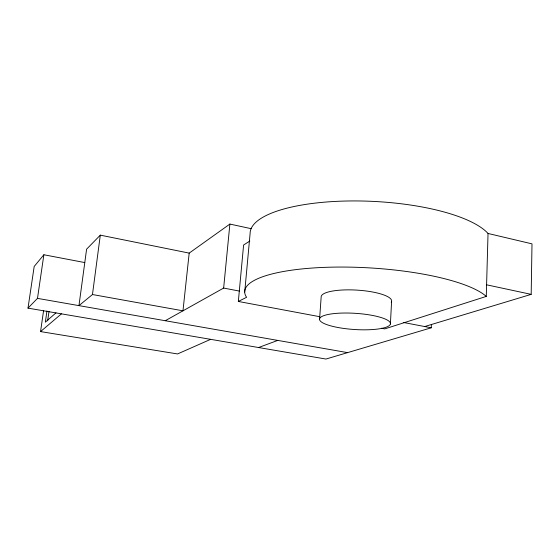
<?xml version="1.0" encoding="UTF-8"?>
<svg xmlns="http://www.w3.org/2000/svg" width="560" height="560" viewBox="0 0 560 560"><rect width="100%" height="100%" fill="white"/><g stroke="black" fill="none" stroke-linecap="round" stroke-linejoin="round"><path stroke-width="0.84" d="M424.676 326.55L531.181 294.364L532 243.859L488.033 233.464A121.569 37.457 2.8 0 0 354.137 200.935A121.569 37.457 2.8 0 0 250.11 233.436L244.72 292.054M381.346 328.244L384.769 328.888L486.269 296.408L488.033 233.464M84.784 262.57L43.869 254.758L34.188 266.455L28 308.133L325.962 359.044L431.249 327.803L431.396 324.352M390.397 323.995A35.518 8.099 3.7 0 0 338.828 313.208A35.518 8.099 3.7 0 0 335.769 327.068A35.518 8.099 3.7 0 0 390.397 323.995L391.594 301.427M319.564 319.417L321.16 297.08A35.308 8.841 3.5 0 1 358.694 290.234A35.308 8.841 3.5 0 1 391.251 302.267M319.69 316.694L238.336 301.455L243.6 245.007L249.809 241.045M165.249 320.726L223.643 288.064L229.887 224.07L251.188 228.683M189.189 253.113L182.973 310.814L92.463 294.532L78.96 305.627L86.597 249.179L100.303 235.144L189.189 253.113L229.887 224.07M92.463 294.532L100.303 235.144M46.956 310.968L45.353 322.168L55.958 312.879M47.663 320.789L49.021 311.318M210.651 339.339L177.548 353.948L40.558 331.59L43.554 310.828M28 308.133L37.485 298.375L43.869 254.758M40.558 331.59L61.446 313.845M238.336 301.455L246.631 297.262L246.099 296.527A123.515 30.8 3.4 0 1 341.25 267.057A123.515 30.8 3.4 0 1 486.269 296.408M258.566 347.529L277.739 340.403M37.485 298.375L347.592 352.625M223.643 288.064L239.302 291.067M403.277 322.448L431.249 327.803M486.598 284.809L531.181 294.364"/></g></svg>
